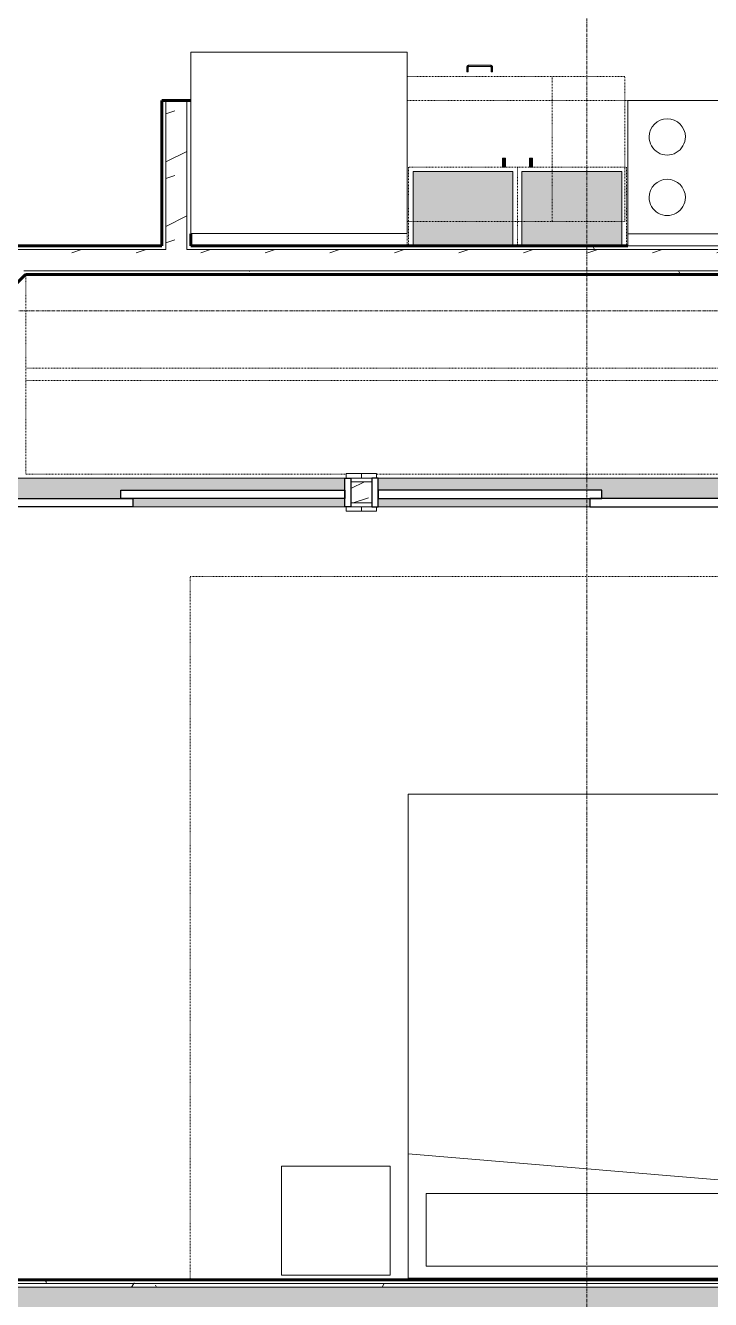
# Model space of a CAD drawing. Header units: inches. Extents: x -4169 to -1846, y 9706 to 12377.
# Drawn here: x -2266.1 to -2152.9, y 11683.7 to 11894.4 of the extents above; entities that cross this region are included whole.
import ezdxf

# ---------------------------------------------------------------- set-up
doc = ezdxf.new("R2010")
doc.units = ezdxf.units.IN
doc.header["$MEASUREMENT"] = 0
doc.linetypes.add('Dash', pattern=[0.25, 0.125, -0.125])
doc.linetypes.add('Grid Line 1_2_', pattern=[0.875, 0.5, -0.125, 0.125, -0.125])
for name, color, linetype, lineweight in [('0-1', 7, 'Continuous', 5), ('0-2', 7, 'Continuous', 18), ('A-DOOR-1', 250, 'Continuous', 9), ('A-DOOR-2', 90, 'Continuous', 30), ('A-DOOR-FRAM-1', 90, 'Continuous', 30), ('A-WALL', 113, 'Continuous', 18), ('A-WALL-1', 8, 'Continuous', 5), ('A-WALL-3', 50, 'Continuous', 60), ('A-WALL-4', 7, 'Continuous', 18), ('A-WALL-PATT-1', 250, 'Continuous', 9), ('A-WALL-PATT-2', 253, 'Continuous', 9), ('A-WALL-PATT-4', 111, 'Continuous', 9), ('I-FURN-1', 250, 'Continuous', 9), ('I-FURN-HDLN-1', 250, 'Dash', 9), ('I-WALL-3', 2, 'Continuous', 60), ('Q-CASE', 31, 'Continuous', 9), ('Q-CASE-1', 9, 'Continuous', 9), ('Q-CASE-3', 250, 'Continuous', 9), ('Q-CASE-4', 250, 'Dash', 9), ('Q-CASE-HDLN-1', 250, 'Dash', 9), ('Q-CASE-HDLN-2', 31, 'Continuous', 9), ('Q-SPCQ-1', 250, 'Continuous', 9), ('S-GRID-1', 1, 'Grid Line 1_2_', 9)]:
    doc.layers.add(name, color=color, linetype=linetype, lineweight=lineweight)
pattern_1 = [(0, (0, 0), (20.48, 5.12), [0.845, -14.515, 0.845, -14.515, -81.92]), (0, (0, 0), (20.48, 5.12), [-30.72, 0.845, -29.875, 0.845, -14.515, -35.84]), (0, (0, 0), (20.48, 5.12), [-76.8, 0.845, -9.395, 0.845, -24.755]), (120, (7.68, 2.56), (-14.67405, 15.1762003), [0.845, -14.515, 0.845, -14.515, -81.92]), (120, (7.68, 2.56), (-14.67405, 15.1762003), [-30.72, 0.845, -29.875, 0.845, -14.515, -35.84]), (120, (7.68, 2.56), (-14.67405, 15.1762003), [-76.8, 0.845, -9.395, 0.845, -24.755]), (240, (10.24, 12.8), (-5.80595, -20.2962003), [0.845, -14.515, 0.845, -14.515, -81.92]), (240, (10.24, 12.8), (-5.80595, -20.2962003), [-30.72, 0.845, -29.875, 0.845, -14.515, -35.84]), (240, (10.24, 12.8), (-5.80595, -20.2962003), [-76.8, 0.845, -9.395, 0.845, -24.755])]
pattern_2 = [(216.87, (4.265, 10.662), (31.9871619, 21.32545714), [5.331, -47.981]), (206.565, (10.662, 7.464), (-10.662476, -10.6620098), [11.921, -11.921]), (198.435, (10.662, 2.132), (-21.32449365, -10.6625869), [6.744, -26.974])]

# ---------------------------------------------------------------- blocks, each defined once
blk = doc.blocks.new('FOLDING_SLIDING CLOSET - 72_ x 80_-1372823-ENLARGED RCP - 2ND FLOOR PLAN')
at = {"layer": 'A-DOOR-1'}
for p, q in [((-36.25, 3), (-38.75, 3)), ((-38.75, 3), (-38.75, 2.25)), ((-38.75, 2.25), (-36.25, 2.25)), ((-36.25, 2.25), (-36.25, 3)), ((38.75, 3), (36.25, 3)), ((36.25, 3), (36.25, 2.25)), ((36.25, 2.25), (38.75, 2.25)), ((38.75, 2.25), (38.75, 3)), ((-36.25, -2.5), (-38.75, -2.5)), ((-38.75, -2.5), (-38.75, -3.25)), ((-38.75, -3.25), (-36.25, -3.25)), ((-36.25, -3.25), (-36.25, -2.5)), ((38.75, -2.5), (36.25, -2.5)), ((36.25, -2.5), (36.25, -3.25)), ((36.25, -3.25), (38.75, -3.25)), ((38.75, -3.25), (38.75, -2.5))]:
    blk.add_line(p, q, dxfattribs=at)
at = {"layer": 'A-DOOR-2'}
for p, q in [((1, 2.25), (-36, 2.25)), ((-36, 2.25), (-36, 0.875)), ((1, 0.875), (1, 2.25)), ((-36, 0.875), (1, 0.875)), ((36, 0.875), (-1, 0.875)), ((-1, 0.875), (-1, -0.5)), ((36, -0.5), (36, 0.875)), ((-1, -0.5), (36, -0.5))]:
    blk.add_line(p, q, dxfattribs=at)
at = {"layer": 'A-DOOR-FRAM-1'}
for p, q in [((-36, 2.25), (-37, 2.25)), ((-37, 2.25), (-37, -2.5)), ((-36, -2.5), (-36, 2.25)), ((36, 2.25), (36, -2.5)), ((37, 2.25), (36, 2.25)), ((37, -2.5), (37, 2.25)), ((-37, -2.5), (-36, -2.5)), ((36, -2.5), (37, -2.5))]:
    blk.add_line(p, q, dxfattribs=at)
blk = doc.blocks.new('OD_CW_Closet - OD_CW_Closet-2069095-ENLARGED RCP - 2ND FLOOR PLAN')
at = {"layer": 'Q-CASE-HDLN-1'}
for p, q in [((0.74, 9), (25.09, 9)), ((27.59, 9), (100.09, 9)), ((105.09, 9), (158.05, 9)), ((158.05, 9), (158.05, -24)), ((0.74, -22.35), (0.74, 7.65)), ((0.74, -6.5), (158.05, -6.5)), ((0.74, -8.5), (158.05, -8.5))]:
    blk.add_line(p, q, dxfattribs=at)
blk = doc.blocks.new('FOLDING_SLIDING CLOSET - 72_ x 80_-1372885-ENLARGED RCP - 2ND FLOOR PLAN')
at = {"layer": 'A-DOOR-1'}
for p, q in [((-38.75, 3.25), (-36.25, 3.25)), ((-38.75, 2.5), (-38.75, 3.25)), ((-36.25, 2.5), (-38.75, 2.5)), ((-36.25, 3.25), (-36.25, 2.5)), ((36.25, 3.25), (38.75, 3.25)), ((36.25, 2.5), (36.25, 3.25)), ((38.75, 2.5), (36.25, 2.5)), ((38.75, 3.25), (38.75, 2.5)), ((-38.75, -2.25), (-36.25, -2.25)), ((-38.75, -3), (-38.75, -2.25)), ((-36.25, -3), (-38.75, -3)), ((-36.25, -2.25), (-36.25, -3)), ((36.25, -2.25), (38.75, -2.25)), ((36.25, -3), (36.25, -2.25)), ((38.75, -3), (36.25, -3)), ((38.75, -2.25), (38.75, -3))]:
    blk.add_line(p, q, dxfattribs=at)
at = {"layer": 'A-DOOR-2'}
for p, q in [((-1, 0.5), (36, 0.5)), ((-1, -0.875), (-1, 0.5)), ((36, 0.5), (36, -0.875)), ((-36, -0.875), (1, -0.875)), ((-36, -2.25), (-36, -0.875)), ((36, -0.875), (-1, -0.875)), ((1, -0.875), (1, -2.25)), ((1, -2.25), (-36, -2.25))]:
    blk.add_line(p, q, dxfattribs=at)
at = {"layer": 'A-DOOR-FRAM-1'}
for p, q in [((-37, 2.5), (-36, 2.5)), ((-37, -2.25), (-37, 2.5)), ((-36, 2.5), (-36, -2.25)), ((36, 2.5), (37, 2.5)), ((36, -2.25), (36, 2.5)), ((37, 2.5), (37, -2.25)), ((-36, -2.25), (-37, -2.25)), ((37, -2.25), (36, -2.25))]:
    blk.add_line(p, q, dxfattribs=at)
blk = doc.blocks.new('Refrigerator_-_Side-by-Side_6047 - 36_ X 30_-345559-ENLARGED RCP - 2ND FLOOR PLAN')
at = {"layer": 'Q-SPCQ-1'}
for p, q in [((17.87, 14.42), (-17.88, 14.42)), ((-17.88, 14.42), (-17.88, -15.58)), ((17.87, -15.58), (17.87, 14.42)), ((-17.88, -15.58), (17.87, -15.58))]:
    blk.add_line(p, q, dxfattribs=at)
blk = doc.blocks.new('Range - 24_ x 30_-2320547-ENLARGED RCP - 2ND FLOOR PLAN')
at = {"layer": 'Q-SPCQ-1'}
for p, q in [((30, 24), (0, 24)), ((0, 24), (0, 0)), ((30, 0), (30, 24)), ((0, 22), (30, 22)), ((0, 0), (30, 0))]:
    blk.add_line(p, q, dxfattribs=at)
for centre, radius, start, end in [((6.5, 16), 4.5, 360, 180), ((23.5, 16), 3, 360, 180), ((6.5, 16), 4.5, 180, 360), ((23.5, 16), 3, 180, 0), ((6.5, 6), 3.5, 360, 180), ((23.5, 6), 3, 360, 180), ((6.5, 6), 3.5, 180, 0), ((23.5, 6), 3, 180, 360)]:
    blk.add_arc(centre, radius, start, end, dxfattribs=at)
blk = doc.blocks.new('OD_CW_Countertop - OD_CW_Countertop-2374979-ENLARGED RCP - 2ND FLOOR PLAN')
at = {"layer": 'Q-CASE-HDLN-1'}
for p, q in [((0.74, 0), (37.24, 0)), ((67.24, 0), (112.71, 0)), ((124.21, 0), (126.96, 0)), ((0.74, -24), (0.74, -22))]:
    blk.add_line(p, q, dxfattribs=at)
blk = doc.blocks.new('Bed-Standard - King 78_ x 80_-1379907-ENLARGED RCP - 2ND FLOOR PLAN')
at = {"layer": 'I-FURN-1'}
for p, q in [((-28.31, 41.8), (49.69, 41.8)), ((-28.31, -38.2), (-28.31, 41.8)), ((49.69, 41.8), (49.69, -38.2)), ((49.69, -24.2), (-28.31, -17.63)), ((-25.31, -24.2), (46.69, -24.2)), ((-25.31, -36.2), (-25.31, -24.2)), ((46.69, -36.2), (46.69, -24.2)), ((-25.31, -36.2), (46.69, -36.2)), ((49.69, -38.2), (-28.31, -38.2))]:
    blk.add_line(p, q, dxfattribs=at)
at = {"layer": 'I-FURN-HDLN-1'}
for p, q in [((-64.31, 77.8), (73.69, 77.8)), ((-64.31, -38.2), (-64.31, 77.8)), ((73.69, 77.8), (73.69, -38.2))]:
    blk.add_line(p, q, dxfattribs=at)
blk = doc.blocks.new('Table-Night Stand - 18_ x 18_ x 24_-1372838-ENLARGED RCP - 2ND FLOOR PLAN')
at = {"layer": 'I-FURN-1'}
for p, q in [((0.15, 0), (18.15, 0)), ((0.15, -18), (0.15, 0)), ((18.15, 0), (18.15, -18)), ((18.15, -18), (0.15, -18))]:
    blk.add_line(p, q, dxfattribs=at)
blk = doc.blocks.new('Base Cabinet-Single Door - 12_-2213366-ENLARGED RCP - 2ND FLOOR PLAN')
at = {"layer": 'Q-CASE-4'}
for p, q in [((-5.26, 24), (-5.26, 0)), ((6.74, 24), (-5.26, 24)), ((6.74, 0), (6.74, 24)), ((-5.26, 0), (6.74, 0))]:
    blk.add_line(p, q, dxfattribs=at)
blk = doc.blocks.new('Drawer_Base_Cabinet_3_drawer_12205 - 24_-V88-ENLARGED RCP - 2ND FLOOR PLAN')
at = {"layer": 'Q-CASE'}
for points in [[(-1.26, 24.75), (-1.14, 24.75), (-1.15, 25.5), (-1.38, 25.5), (-1.37, 24.75), (-1.29, 24.75)], [(-1.23, 25.5), (-1.15, 25.52), (-1.01, 25.69), (-1.01, 25.84), (-1.16, 25.81), (-1.28, 25.75), (-1.34, 25.61), (-1.32, 25.5), (-1.23, 25.5)], [(2.49, 25.62), (2.49, 25.87), (-1.01, 25.86), (-1.01, 25.62), (2.24, 25.62)], [(2.65, 25.5), (2.83, 25.5), (2.79, 25.69), (2.72, 25.78), (2.6, 25.83), (2.49, 25.81), (2.51, 25.64), (2.52, 25.63)], [(2.63, 25.5), (2.54, 25.61), (2.5, 25.63), (2.62, 25.51)], [(2.86, 24.75), (2.85, 25.5), (2.62, 25.5), (2.63, 24.75), (2.85, 24.75)]]:
    blk.add_hatch(color=256, dxfattribs=at).paths.add_polyline_path(points, flags=0)
at = {"layer": 'Q-CASE-HDLN-1'}
for p, q in [((12.74, 24), (-11.26, 24)), ((-11.26, 24), (-11.26, 0)), ((12.74, 24), (12.74, 0)), ((12.74, 0), (-11.26, 0))]:
    blk.add_line(p, q, dxfattribs=at)
at = {"layer": 'Q-CASE-HDLN-2'}
for p, q in [((-1.39, 24.75), (-1.39, 25.5)), ((-1.39, 24.75), (-1.39, 25.5)), ((-1.39, 24.75), (-1.39, 25.5)), ((-1.14, 25.5), (-1.14, 24.75)), ((-1.14, 25.5), (-1.14, 24.75)), ((-1.14, 25.5), (-1.14, 24.75)), ((-1.01, 25.87), (2.49, 25.87)), ((2.49, 25.62), (-1.01, 25.62)), ((2.61, 24.75), (2.61, 25.5)), ((2.61, 24.75), (2.61, 25.5)), ((2.61, 24.75), (2.61, 25.5)), ((2.86, 25.5), (2.86, 24.75)), ((2.86, 25.5), (2.86, 24.75)), ((2.86, 25.5), (2.86, 24.75)), ((-1.39, 24.75), (-1.14, 24.75)), ((-1.38, 24.75), (-1.39, 24.75)), ((-1.39, 24.75), (-1.38, 24.75)), ((-1.38, 24.75), (-1.39, 24.75)), ((-1.39, 24.75), (-1.38, 24.75)), ((-1.38, 24.75), (-1.39, 24.75)), ((-1.14, 24.75), (-1.14, 24.75)), ((-1.14, 24.75), (-1.14, 24.75)), ((-1.14, 24.75), (-1.14, 24.75)), ((-1.14, 24.75), (-1.14, 24.75)), ((-1.14, 24.75), (-1.14, 24.75)), ((2.62, 24.75), (2.61, 24.75)), ((2.61, 24.75), (2.86, 24.75)), ((2.62, 24.75), (2.61, 24.75)), ((2.61, 24.75), (2.62, 24.75)), ((2.62, 24.75), (2.61, 24.75)), ((2.61, 24.75), (2.62, 24.75)), ((2.86, 24.75), (2.86, 24.75)), ((2.86, 24.75), (2.86, 24.75)), ((2.86, 24.75), (2.86, 24.75)), ((2.86, 24.75), (2.86, 24.75)), ((2.86, 24.75), (2.86, 24.75))]:
    blk.add_line(p, q, dxfattribs=at)
at = {"layer": 'Q-CASE-HDLN-2', "flags": 128}
for points in [[(-1.39, 25.5), (-1.39, 25.51), (-1.39, 25.53), (-1.38, 25.54), (-1.38, 25.56), (-1.38, 25.57), (-1.38, 25.59), (-1.37, 25.6), (-1.37, 25.62), (-1.36, 25.63), (-1.36, 25.65), (-1.35, 25.66), (-1.34, 25.67), (-1.34, 25.69), (-1.33, 25.7), (-1.32, 25.71), (-1.31, 25.72), (-1.3, 25.74), (-1.29, 25.75), (-1.28, 25.76), (-1.27, 25.77), (-1.26, 25.78), (-1.25, 25.79), (-1.24, 25.8), (-1.23, 25.81), (-1.21, 25.82), (-1.2, 25.82), (-1.19, 25.83), (-1.18, 25.84), (-1.16, 25.84), (-1.15, 25.85), (-1.13, 25.85), (-1.12, 25.86), (-1.11, 25.86), (-1.09, 25.87), (-1.08, 25.87), (-1.06, 25.87), (-1.05, 25.87), (-1.03, 25.87), (-1.02, 25.87), (-1.01, 25.87)], [(-1.39, 25.5), (-1.39, 25.51), (-1.39, 25.53), (-1.38, 25.54), (-1.38, 25.56), (-1.38, 25.57), (-1.38, 25.59), (-1.37, 25.6), (-1.37, 25.62), (-1.36, 25.63), (-1.36, 25.65), (-1.35, 25.66), (-1.34, 25.67), (-1.34, 25.69), (-1.33, 25.7), (-1.32, 25.71), (-1.31, 25.72), (-1.3, 25.74), (-1.29, 25.75), (-1.28, 25.76)], [(-1.39, 25.5), (-1.39, 25.51), (-1.39, 25.53), (-1.38, 25.54), (-1.38, 25.56), (-1.38, 25.57), (-1.38, 25.59), (-1.37, 25.6), (-1.37, 25.62), (-1.36, 25.63), (-1.36, 25.65), (-1.35, 25.66), (-1.34, 25.67), (-1.34, 25.69), (-1.33, 25.7), (-1.32, 25.71), (-1.31, 25.72), (-1.3, 25.74), (-1.29, 25.75), (-1.28, 25.76)], [(-1.26, 25.78), (-1.25, 25.79), (-1.24, 25.8), (-1.23, 25.81), (-1.21, 25.82), (-1.2, 25.82), (-1.19, 25.83), (-1.18, 25.84), (-1.16, 25.84), (-1.15, 25.85), (-1.13, 25.85), (-1.12, 25.86), (-1.11, 25.86), (-1.09, 25.87), (-1.08, 25.87), (-1.06, 25.87), (-1.05, 25.87), (-1.03, 25.87), (-1.02, 25.87), (-1.01, 25.87)], [(-1.26, 25.78), (-1.25, 25.79), (-1.24, 25.8), (-1.23, 25.81), (-1.21, 25.82), (-1.2, 25.82), (-1.19, 25.83), (-1.18, 25.84), (-1.16, 25.84), (-1.15, 25.85), (-1.13, 25.85), (-1.12, 25.86), (-1.11, 25.86), (-1.09, 25.87), (-1.08, 25.87), (-1.06, 25.87), (-1.05, 25.87), (-1.03, 25.87), (-1.02, 25.87), (-1.01, 25.87)], [(-1.01, 25.62), (-1.02, 25.62), (-1.02, 25.62), (-1.03, 25.62), (-1.03, 25.62), (-1.04, 25.62), (-1.04, 25.62), (-1.05, 25.62), (-1.05, 25.62), (-1.06, 25.62), (-1.06, 25.62), (-1.07, 25.61), (-1.07, 25.61), (-1.07, 25.61), (-1.08, 25.61), (-1.08, 25.6), (-1.09, 25.6), (-1.09, 25.6), (-1.09, 25.59), (-1.1, 25.59), (-1.1, 25.59), (-1.11, 25.58), (-1.11, 25.58), (-1.11, 25.58), (-1.11, 25.57), (-1.12, 25.57), (-1.12, 25.56), (-1.12, 25.56), (-1.12, 25.55), (-1.13, 25.55), (-1.13, 25.55), (-1.13, 25.54), (-1.13, 25.54), (-1.13, 25.53), (-1.13, 25.53), (-1.14, 25.52), (-1.14, 25.52), (-1.14, 25.51), (-1.14, 25.51), (-1.14, 25.5), (-1.14, 25.5)], [(-1.14, 25.51), (-1.14, 25.51), (-1.14, 25.5), (-1.14, 25.5)], [(-1.14, 25.51), (-1.14, 25.51), (-1.14, 25.5), (-1.14, 25.5)], [(-1.01, 25.62), (-1.02, 25.62), (-1.02, 25.62)], [(-1.01, 25.62), (-1.02, 25.62), (-1.02, 25.62)], [(2.49, 25.87), (2.5, 25.87), (2.52, 25.87), (2.53, 25.87), (2.55, 25.87), (2.56, 25.87), (2.58, 25.86), (2.59, 25.86), (2.61, 25.86), (2.62, 25.85), (2.63, 25.85), (2.65, 25.84), (2.66, 25.83), (2.67, 25.83), (2.69, 25.82), (2.7, 25.81), (2.71, 25.8), (2.72, 25.79), (2.73, 25.78), (2.75, 25.77), (2.76, 25.76), (2.77, 25.75), (2.78, 25.74), (2.79, 25.73), (2.79, 25.72), (2.8, 25.7), (2.81, 25.69), (2.82, 25.68), (2.83, 25.66), (2.83, 25.65), (2.84, 25.64), (2.84, 25.62), (2.85, 25.61), (2.85, 25.59), (2.85, 25.58), (2.86, 25.56), (2.86, 25.55), (2.86, 25.53), (2.86, 25.52), (2.86, 25.5), (2.86, 25.5)], [(2.49, 25.87), (2.5, 25.87), (2.52, 25.87), (2.53, 25.87), (2.55, 25.87), (2.56, 25.87), (2.58, 25.86), (2.59, 25.86), (2.61, 25.86), (2.62, 25.85), (2.63, 25.85), (2.65, 25.84), (2.66, 25.83), (2.67, 25.83), (2.69, 25.82), (2.7, 25.81), (2.71, 25.8), (2.72, 25.79), (2.73, 25.78), (2.75, 25.77)], [(2.49, 25.87), (2.5, 25.87), (2.52, 25.87), (2.53, 25.87), (2.55, 25.87), (2.56, 25.87), (2.58, 25.86), (2.59, 25.86), (2.61, 25.86), (2.62, 25.85), (2.63, 25.85), (2.65, 25.84), (2.66, 25.83), (2.67, 25.83), (2.69, 25.82), (2.7, 25.81), (2.71, 25.8), (2.72, 25.79), (2.73, 25.78), (2.75, 25.77)], [(2.61, 25.5), (2.61, 25.5), (2.61, 25.51), (2.61, 25.51), (2.61, 25.52), (2.61, 25.52), (2.61, 25.53), (2.61, 25.53), (2.61, 25.54), (2.6, 25.54), (2.6, 25.55), (2.6, 25.55), (2.6, 25.56), (2.6, 25.56), (2.59, 25.57), (2.59, 25.57), (2.59, 25.57), (2.58, 25.58), (2.58, 25.58), (2.58, 25.59), (2.57, 25.59), (2.57, 25.59), (2.57, 25.6), (2.56, 25.6), (2.56, 25.6), (2.56, 25.61), (2.55, 25.61), (2.55, 25.61), (2.54, 25.61), (2.54, 25.61), (2.53, 25.62), (2.53, 25.62), (2.52, 25.62), (2.52, 25.62), (2.51, 25.62), (2.51, 25.62), (2.5, 25.62), (2.5, 25.62), (2.49, 25.62), (2.49, 25.62), (2.49, 25.62)], [(2.5, 25.62), (2.49, 25.62), (2.49, 25.62)], [(2.5, 25.62), (2.49, 25.62), (2.49, 25.62)], [(2.61, 25.5), (2.61, 25.5), (2.61, 25.51)], [(2.61, 25.5), (2.61, 25.5), (2.61, 25.51)], [(2.77, 25.75), (2.78, 25.74), (2.79, 25.73), (2.79, 25.72), (2.8, 25.7), (2.81, 25.69), (2.82, 25.68), (2.83, 25.66), (2.83, 25.65), (2.84, 25.64), (2.84, 25.62), (2.85, 25.61), (2.85, 25.59), (2.85, 25.58), (2.86, 25.56), (2.86, 25.55), (2.86, 25.53), (2.86, 25.52), (2.86, 25.5), (2.86, 25.5)], [(2.77, 25.75), (2.78, 25.74), (2.79, 25.73), (2.79, 25.72), (2.8, 25.7), (2.81, 25.69), (2.82, 25.68), (2.83, 25.66), (2.83, 25.65), (2.84, 25.64), (2.84, 25.62), (2.85, 25.61), (2.85, 25.59), (2.85, 25.58), (2.86, 25.56), (2.86, 25.55), (2.86, 25.53), (2.86, 25.52), (2.86, 25.5), (2.86, 25.5)]]:
    blk.add_lwpolyline(points, dxfattribs=at)
blk = doc.blocks.new('300 Series Wall Hung Cabinet_301 - 18_-V32-ENLARGED RCP - 2ND FLOOR PLAN')
at = {"layer": 'Q-CASE-1'}
for points in [[(-7, 14.69), (-7, 13.19), (-6.51, 13.19), (-6.51, 14.69)], [(-8.25, 12.44), (-8.25, 0.19), (8.25, 0.19), (8.25, 12.44)]]:
    blk.add_hatch(color=256, dxfattribs=at).paths.add_polyline_path(points, flags=0)
at = {"layer": 'Q-CASE-3'}
for p, q in [((-6.51, 14.69), (-7, 14.69)), ((-7, 14.69), (-7, 13.19)), ((-7, 13.19), (-6.51, 13.19)), ((-6.51, 13.19), (-6.51, 14.69)), ((-8.25, 0.19), (-8.25, 12.44)), ((-8.25, 12.44), (8.25, 12.44)), ((8.25, 12.44), (8.25, 0.19))]:
    blk.add_line(p, q, dxfattribs=at)
at = {"layer": 'Q-CASE-4'}
for p, q in [((-9, 0.19), (-9, 13.19)), ((-9, 13.19), (9, 13.19)), ((9, 13.19), (9, 0.19))]:
    blk.add_line(p, q, dxfattribs=at)
blk = doc.blocks.new('300 Series Wall Hung Cabinet_301 - 18_-V31-ENLARGED RCP - 2ND FLOOR PLAN')
at = {"layer": 'Q-CASE-1'}
for points in [[(-7.75, -12.44), (8.25, -12.44), (8.25, -0.19), (-8.25, -0.19), (-8.25, -12.44)], [(-6.51, -14.69), (-6.51, -13.19), (-7, -13.19), (-7, -14.69)]]:
    blk.add_hatch(color=256, dxfattribs=at).paths.add_polyline_path(points, flags=0)
at = {"layer": 'Q-CASE-3'}
for p, q in [((-8.25, -12.44), (-8.25, -0.19)), ((8.25, -0.19), (8.25, -12.44)), ((8.25, -12.44), (-8.25, -12.44)), ((-6.51, -13.19), (-7, -13.19)), ((-7, -13.19), (-7, -14.69)), ((-7, -14.69), (-6.51, -14.69)), ((-6.51, -14.69), (-6.51, -13.19))]:
    blk.add_line(p, q, dxfattribs=at)
at = {"layer": 'Q-CASE-4'}
for p, q in [((-9, -0.19), (-9, -13.19)), ((9, -13.19), (9, -0.19)), ((-9, -13.19), (9, -13.19))]:
    blk.add_line(p, q, dxfattribs=at)
blk = doc.blocks.new('CTR - 1st Phase - Unit Layouts_rvt-1-ENLARGED RCP - 2ND FLOOR PLAN')
at = {"layer": 'A-WALL-1'}
h = blk.add_hatch(color=256, dxfattribs=at)
h.paths.add_polyline_path([(-2248.32, 11814.8), (-2213.32, 11814.8), (-2213.32, 11816.18), (-2248.32, 11816.18)], flags=0)
h.paths.add_polyline_path([(-2271.92, 11816.18), (-2250.32, 11816.18), (-2250.32, 11817.55), (-2213.32, 11817.55), (-2213.32, 11819.55), (-2285.32, 11819.55), (-2285.32, 11816.18), (-2272.8, 11816.18)], flags=0)
h = blk.add_hatch(color=256, dxfattribs=at)
h.paths.add_polyline_path([(-2207.82, 11814.8), (-2172.82, 11814.8), (-2172.82, 11816.18), (-2207.82, 11816.18)], flags=0)
h.paths.add_polyline_path([(-2135.82, 11816.18), (-2135.82, 11819.55), (-2207.82, 11819.55), (-2207.82, 11817.55), (-2170.82, 11817.55), (-2170.82, 11816.18), (-2136.53, 11816.18)], flags=0)
at = {"layer": 'A-WALL-PATT-1'}
h = blk.add_hatch(dxfattribs=at)
h.set_pattern_fill('FP_1', color=256, style=0, pattern_type=2)
h.set_pattern_definition(pattern_1)
h.paths.add_polyline_path([(-2243.46, 11857.95), (-2242.9, 11857.95), (-2242.9, 11881.95), (-2243.53, 11881.95), (-2243.53, 11857.95)], flags=0)
h = blk.add_hatch(dxfattribs=at)
h.set_pattern_fill('FP_1', color=256, style=0, pattern_type=2)
h.set_pattern_definition(pattern_1)
h.paths.add_polyline_path([(-2268.05, 11857.33), (-2242.9, 11857.33), (-2242.9, 11857.95), (-2268.05, 11857.95), (-2268.68, 11857.33)], flags=0)
h.paths.add_polyline_path([(-2094.03, 11857.33), (-2076.17, 11857.33), (-2076.17, 11857.95), (-2239.4, 11857.95), (-2239.4, 11857.33), (-2094.19, 11857.33)], flags=0)
h = blk.add_hatch(dxfattribs=at)
h.set_pattern_fill('FP_1', color=256, style=0, pattern_type=2)
h.set_pattern_definition(pattern_1)
h.paths.add_polyline_path([(-2166.53, 11853.2), (-2108.1, 11853.2), (-2108.1, 11853.83), (-2266.34, 11853.83), (-2266.97, 11853.2), (-2181.08, 11853.2)], flags=0)
h.paths.add_polyline_path([(-2076.8, 11853.2), (-2076.8, 11853.83), (-2104.6, 11853.83), (-2104.6, 11853.2), (-2079.78, 11853.2)], flags=0)
h = blk.add_hatch(dxfattribs=at)
h.set_pattern_fill('FP_1', color=256, style=0, pattern_type=2)
h.set_pattern_definition(pattern_1)
h.paths.add_polyline_path([(-2299.73, 11818.93), (-2286.32, 11818.93), (-2286.32, 11819.55), (-2299.73, 11819.55), (-2300.36, 11818.93)], flags=0)
h.paths.add_polyline_path([(-2208.82, 11818.93), (-2208.82, 11819.55), (-2212.32, 11819.55), (-2212.32, 11818.93), (-2210.57, 11818.93)], flags=0)
h.paths.add_polyline_path([(-2098.46, 11818.93), (-2076.8, 11818.94), (-2076.8, 11819.55), (-2104.6, 11819.55), (-2104.6, 11818.93), (-2103.97, 11818.93)], flags=0)
h.paths.add_polyline_path([(-2108.1, 11818.93), (-2108.1, 11819.55), (-2134.82, 11819.55), (-2134.82, 11818.93), (-2108.72, 11818.93)], flags=0)
h = blk.add_hatch(dxfattribs=at)
h.set_pattern_fill('FP_1', color=256, style=0, pattern_type=2)
h.set_pattern_definition(pattern_1)
h.paths.add_polyline_path([(-2304.33, 11814.8), (-2286.32, 11814.8), (-2286.32, 11815.43), (-2303.86, 11815.43), (-2304.48, 11814.8)], flags=0)
h.paths.add_polyline_path([(-2212.32, 11814.8), (-2208.82, 11814.8), (-2208.82, 11815.43), (-2212.32, 11815.43)], flags=0)
h.paths.add_polyline_path([(-2104.6, 11814.8), (-2076.8, 11814.81), (-2076.8, 11815.43), (-2134.82, 11815.43), (-2134.82, 11814.8), (-2108.1, 11814.8)], flags=0)
at = {"layer": 'A-WALL-PATT-2'}
h = blk.add_hatch(dxfattribs=at)
h.set_pattern_fill('FP_2', color=256, style=0, pattern_type=2)
h.set_pattern_definition(pattern_2)
h.paths.add_polyline_path([(-2242.9, 11857.33), (-2239.4, 11857.33), (-2239.4, 11881.95), (-2242.9, 11881.95), (-2242.9, 11857.95)], flags=0)
h = blk.add_hatch(dxfattribs=at)
h.set_pattern_fill('FP_2', color=256, style=0, pattern_type=2)
h.set_pattern_definition(pattern_2)
h.paths.add_polyline_path([(-2271.29, 11853.83), (-2076.17, 11853.83), (-2076.17, 11857.33), (-2267.79, 11857.33)], flags=0)
h = blk.add_hatch(dxfattribs=at)
h.set_pattern_fill('FP_2', color=256, style=0, pattern_type=2)
h.set_pattern_definition(pattern_2)
h.paths.add_polyline_path([(-2304.74, 11815.43), (-2286.32, 11815.43), (-2286.32, 11818.93), (-2301.24, 11818.93), (-2304.34, 11815.83)], flags=0)
h.paths.add_polyline_path([(-2212.32, 11815.43), (-2208.82, 11815.43), (-2208.82, 11818.93), (-2212.32, 11818.93)], flags=0)
h.paths.add_polyline_path([(-2094.19, 11815.43), (-2076.17, 11815.43), (-2076.17, 11818.93), (-2134.82, 11818.93), (-2134.82, 11815.43), (-2113.55, 11815.43)], flags=0)
at = {"layer": 'A-WALL-3'}
for p, q in [((-2243.53, 11857.95), (-2243.53, 11881.95)), ((-2243.53, 11881.95), (-2238.78, 11881.95)), ((-2238.78, 11859.95), (-2238.78, 11857.95)), ((-2268.05, 11857.95), (-2243.53, 11857.95)), ((-2238.78, 11857.95), (-2166.53, 11857.95)), ((-2266.08, 11853.2), (-2299.73, 11819.55)), ((-2108.72, 11853.2), (-2266.08, 11853.2))]:
    blk.add_line(p, q, dxfattribs=at)
at = {"layer": 'A-WALL-4'}
for p, q in [((-2242.9, 11857.95), (-2242.9, 11881.95)), ((-2239.4, 11857.95), (-2239.4, 11881.95)), ((-2242.9, 11857.95), (-2242.9, 11857.33)), ((-2239.4, 11857.95), (-2239.4, 11857.33)), ((-2242.9, 11857.33), (-2267.79, 11857.33)), ((-2076.17, 11857.33), (-2239.4, 11857.33)), ((-2108.1, 11853.83), (-2266.34, 11853.83)), ((-2213.32, 11819.55), (-2285.32, 11819.55)), ((-2208.82, 11818.93), (-2212.32, 11818.93)), ((-2135.82, 11819.55), (-2207.82, 11819.55)), ((-2248.32, 11814.8), (-2213.32, 11814.8)), ((-2208.82, 11815.43), (-2212.32, 11815.43)), ((-2207.82, 11814.8), (-2172.82, 11814.8))]:
    blk.add_line(p, q, dxfattribs=at)
at = {"layer": '0-2', "rotation": 180}
for name, p in [('Refrigerator_-_Side-by-Side_6047 - 36_ X 30_-345559-ENLARGED RCP - 2ND FLOOR PLAN', (-2220.9, 11874.38)), ('Range - 24_ x 30_-2320547-ENLARGED RCP - 2ND FLOOR PLAN', (-2136.53, 11881.95)), ('300 Series Wall Hung Cabinet_301 - 18_-V31-ENLARGED RCP - 2ND FLOOR PLAN', (-2193.78, 11857.77)), ('OD_CW_Closet - OD_CW_Closet-2069095-ENLARGED RCP - 2ND FLOOR PLAN', (-2107.99, 11829.2)), ('FOLDING_SLIDING CLOSET - 72_ x 80_-1372823-ENLARGED RCP - 2ND FLOOR PLAN', (-2171.82, 11817.05))]:
    blk.add_blockref(name, p, dxfattribs=at)
at = {"layer": '0-2'}
for name, p in [('Drawer_Base_Cabinet_3_drawer_12205 - 24_-V88-ENLARGED RCP - 2ND FLOOR PLAN', (-2191.76, 11861.95)), ('Base Cabinet-Single Door - 12_-2213366-ENLARGED RCP - 2ND FLOOR PLAN', (-2173.76, 11861.95)), ('OD_CW_Countertop - OD_CW_Countertop-2374979-ENLARGED RCP - 2ND FLOOR PLAN', (-2203.76, 11881.95)), ('300 Series Wall Hung Cabinet_301 - 18_-V32-ENLARGED RCP - 2ND FLOOR PLAN', (-2175.78, 11857.77)), ('FOLDING_SLIDING CLOSET - 72_ x 80_-1372885-ENLARGED RCP - 2ND FLOOR PLAN', (-2249.32, 11817.05)), ('Bed-Standard - King 78_ x 80_-1379907-ENLARGED RCP - 2ND FLOOR PLAN', (-2174.55, 11725.46)), ('Table-Night Stand - 18_ x 18_ x 24_-1372838-ENLARGED RCP - 2ND FLOOR PLAN', (-2223.94, 11705.75))]:
    blk.add_blockref(name, p, dxfattribs=at)
blk = doc.blocks.new('CTR - 1st Phase - Shell_rvt-1-ENLARGED RCP - 2ND FLOOR PLAN')
at = {"layer": 'S-GRID-1'}
for p, q in [((-2173.32, 9836.18), (-2173.32, 12344.54)), ((-1846.46, 11847.19), (-4136.46, 11847.19))]:
    blk.add_line(p, q, dxfattribs=at)

msp = doc.modelspace()

# ---------------------------------------------------------------- hatches: boundary and pattern name
at = {"layer": 'A-WALL-PATT-4'}
h = msp.add_hatch(dxfattribs=at)
h.set_pattern_fill('FP_4', color=256, style=0, pattern_type=2)
h.set_pattern_definition([(161.57, (0.32, 0.32), (-2.560496185, -0.000537386), [0, -18.214, 2.022, 0]), (18.43, (-0.32, 0.32), (-2.560496185, 0.000537386), [0, -18.214, 2.022, 0]), (108.43, (0.32, 0.32), (1.27922091, -6.400876726), [6.07, -14.166]), (71.57, (-0.32, 0.32), (1.27922091, 6.400876726), [6.07, -14.166])])
h.paths.add_polyline_path([(-2383.67, 11680.24), (-2076.17, 11680.24), (-2076.17, 11685.74), (-2436.04, 11685.74), (-2435.51, 11684.25), (-2437, 11685.74), (-2437.81, 11685.74), (-2435.06, 11682.99), (-2437.81, 11680.24), (-2437, 11680.24), (-2435.51, 11681.73), (-2436.04, 11680.24), (-2417.44, 11680.24)], flags=0)
h = msp.add_hatch(dxfattribs=at)
h.set_pattern_fill('FP_1', color=256, style=0, pattern_type=2)
h.set_pattern_definition(pattern_1)
h.paths.add_polyline_path([(-2436.67, 11686.36), (-2076.17, 11686.36), (-2076.17, 11686.99), (-2437.29, 11686.99), (-2437.19, 11686.88)], flags=0)
h = msp.add_hatch(dxfattribs=at)
h.set_pattern_fill('FP_1', color=256, style=0, pattern_type=2)
h.set_pattern_definition(pattern_1)
h.paths.add_polyline_path([(-2298.22, 11685.74), (-2076.17, 11685.74), (-2076.17, 11686.36), (-2436.67, 11686.36), (-2436.04, 11685.74), (-2316.14, 11685.74)], flags=0)

# ---------------------------------------------------------------- linework, layer by layer
at = {"layer": 'A-WALL'}
for p, q in [((-2437.81, 11685.74), (-2076.17, 11685.74)), ((-2437.55, 11686.36), (-2076.17, 11686.36))]:
    msp.add_line(p, q, dxfattribs=at)
at = {"layer": 'I-WALL-3'}
msp.add_line((-2278.27, 11686.99), (-2076.17, 11686.99), dxfattribs=at)

# ---------------------------------------------------------------- block references
at = {"layer": '0-1'}
for name in ['CTR - 1st Phase - Shell_rvt-1-ENLARGED RCP - 2ND FLOOR PLAN', 'CTR - 1st Phase - Unit Layouts_rvt-1-ENLARGED RCP - 2ND FLOOR PLAN']:
    msp.add_blockref(name, (0, 0), dxfattribs=at)

doc.saveas('drawing.dxf')
